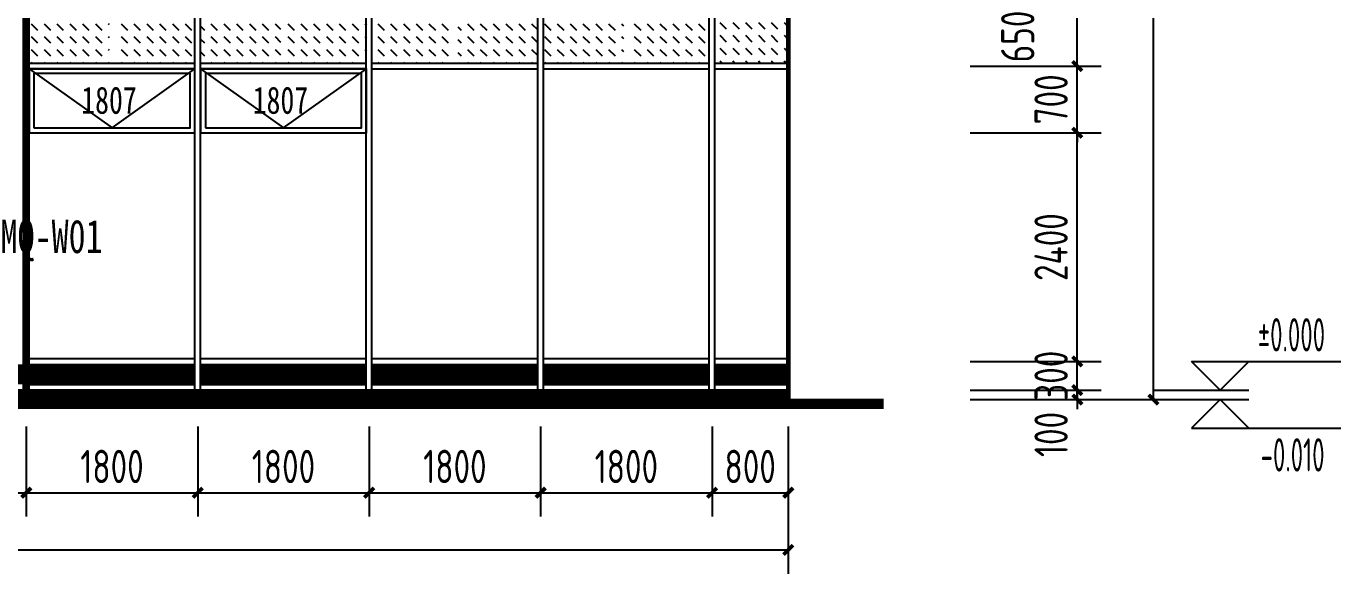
# Model space of a CAD drawing. Extents: x -280168 to 205214, y -148835 to -64913.
# Drawn here: x -178811 to -165012, y -106008 to -100265 of the extents above; entities that cross this region are included whole.
import ezdxf

# ---------------------------------------------------------------- set-up
doc = ezdxf.new("R2010")
doc.units = 0
doc.header["$LTSCALE"] = 1000
doc.header["$MEASUREMENT"] = 0
for name, color, linetype in [('01-标注_尺寸', 124, 'Continuous'), ('01-标注_标高', 200, 'Continuous'), ('01-标注_符号', 200, 'Continuous'), ('02-TEXT_标注', 130, 'Continuous'), ('05-填充_156', 156, 'Continuous'), ('05-填充_18', 18, 'Continuous'), ('A-C_玻璃幕墙', 140, 'Continuous'), ('A-C_窗', 140, 'Continuous'), ('D-铝板', 181, 'Continuous'), ('E-立面轮廓', 241, 'Continuous')]:
    doc.layers.add(name, color=color, linetype=linetype)
doc.layers.add('04-不打印_辅助线', color=165, linetype='Continuous', plot=False)
doc.styles.add('_TCH_DIM', font='ros1.shx', dxfattribs={"width": 0.75, "bigfont": 'jd.shx'})
doc.styles.add('_TCH_DIM_T3', font='ros1.shx', dxfattribs={"width": 0.85, "bigfont": 'jd.shx'})
doc.styles.get("Standard").update_dxf_attribs({"font": 'STXIHEI_0.TTF', "width": 0.75})
doc.dimstyles.new('_TCH_ARCH&&100', dxfattribs={"dimtxt": 350, "dimasz": 100, "dimexe": 250, "dimexo": 300, "dimgap": 100, "dimtad": 1, "dimdec": 0, "dimzin": 0, "dimdsep": 46, "dimtxsty": '_TCH_DIM_T3', "dimblk": 'ARCHTICK', "dimcen": 0.09, "dimclrt": 7, "dimazin": 2, "dimtfac": 1, "dimtdec": 0, "dimtix": 1, "dimtmove": 2, "dimatfit": 3, "dimfxl": 0, "dimtolj": 1, "dimtzin": 0, "dimarcsym": 0})

# ---------------------------------------------------------------- blocks, each defined once
blk = doc.blocks.new('*U615')
at = {"layer": '05-填充_18', "const_width": 210}
blk.add_lwpolyline([(-870, 0), (870, 0)], dxfattribs=at)
at = {"layer": 'A-C_玻璃幕墙'}
for p, q in [((-870, 165), (870, 165)), ((-870, 105), (870, 105)), ((-870, -105), (870, -105)), ((-870, -165), (870, -165))]:
    blk.add_line(p, q, dxfattribs=at)
blk = doc.blocks.new('*U616')
at = {"color": 0, "linetype": 'ByBlock', "lineweight": -2, "transparency": 16777216}
for p in [(0, 0), (1800, 0), (3600, 0), (5400, 0)]:
    blk.add_blockref('*U615', p, dxfattribs=at)
blk = doc.blocks.new('*U605')
at = {"layer": '05-填充_18', "const_width": 210}
blk.add_lwpolyline([(-420, 30), (420, 30)], dxfattribs=at)
blk = doc.blocks.new('*U606')
at = {"color": 0, "linetype": 'ByBlock', "lineweight": -2, "transparency": 16777216}
for p in [(0, 0), (900, 0), (1800, 0), (2700, 0), (3600, 0), (4500, 0), (5400, 0), (6300, 0), (7200, 0)]:
    blk.add_blockref('*U605', p, dxfattribs=at)
blk = doc.blocks.new('*U565')
at = {"layer": 'A-C_玻璃幕墙'}
for p, q in [((-30, -2025), (-30, 2025)), ((30, -2025), (30, 2025))]:
    blk.add_line(p, q, dxfattribs=at)
blk = doc.blocks.new('*U566')
at = {"layer": 'A-C_玻璃幕墙', "color": 0, "linetype": 'ByBlock', "lineweight": -2, "transparency": 16777216}
for p in [(-5400, 0), (-3600, 0), (-1800, 0), (0, 0)]:
    blk.add_blockref('*U565', p, dxfattribs=at)
blk = doc.blocks.new('*U601')
at = {"layer": '05-填充_156'}
h = blk.add_hatch(dxfattribs=at)
h.set_pattern_fill('DASH', color=256, scale=100, angle=315)
h.set_pattern_definition([(315, (-156128.72, 163512.89), (134.70384, -3e-14), [95.25, -95.25])])
h.paths.add_polyline_path([(-420, 310), (420, 310), (420, -310), (-420, -310)])
blk = doc.blocks.new('*U602')
at = {"color": 0, "linetype": 'ByBlock', "lineweight": -2, "transparency": 16777216}
for p in [(0, 0), (900, 0), (1800, 0), (2700, 0), (3600, 0), (4500, 0), (5400, 0), (6300, 0)]:
    blk.add_blockref('*U601', p, dxfattribs=at)
blk = doc.blocks.new('*U567')
at = {"layer": '05-填充_18', "const_width": 60}
blk.add_lwpolyline([(0, -2025), (0, 2025)], dxfattribs=at)
at = {"layer": 'D-铝板'}
for p, q in [((-30, -2025), (-30, 2025)), ((30, -2025), (30, 2025))]:
    blk.add_line(p, q, dxfattribs=at)
blk = doc.blocks.new('*U568')
at = {"layer": 'D-铝板', "color": 0, "linetype": 'ByBlock', "lineweight": -2, "transparency": 16777216}
for p in [(0, 0), (900, 0), (1800, 0), (2700, 0), (3600, 0), (4500, 0), (5400, 0), (6300, 0), (7200, 0), (8100, 0)]:
    blk.add_blockref('*U567', p, dxfattribs=at)
blk = doc.blocks.new('A$C649D47EF')
for points in [[(-1735, 0), (5, 0), (5, 670), (-1735, 670)], [(-1685, 50), (-45, 50), (-45, 620), (-1685, 620)]]:
    blk.add_lwpolyline(points, close=True)
for points in [[(-1735, 670), (-865, 50)], [(-865, 50), (5, 670)]]:
    blk.add_lwpolyline(points)
at = {"layer": '04-不打印_辅助线', "width": 0.75}
blk.add_text('1807', height=285.4, dxfattribs=at).set_placement((-1188, 199))
blk = doc.blocks.new('*U613')
at = {"layer": 'A-C_窗'}
blk.add_blockref('A$C649D47EF', (865, -335), dxfattribs=at)
blk = doc.blocks.new('*U614')
at = {"color": 0, "linetype": 'ByBlock', "lineweight": -2, "transparency": 16777216}
for p in [(0, 0), (1800, 0)]:
    blk.add_blockref('*U613', p, dxfattribs=at)
blk = doc.blocks.new('*U617')
at = {"layer": 'A-C_玻璃幕墙'}
for p, q in [((-870, 30), (870, 30)), ((-870, -30), (870, -30))]:
    blk.add_line(p, q, dxfattribs=at)
blk = doc.blocks.new('*U618')
at = {"color": 0, "linetype": 'ByBlock', "lineweight": -2, "transparency": 16777216}
for p in [(0, 0), (1800, 0), (3600, 0), (5400, 0)]:
    blk.add_blockref('*U617', p, dxfattribs=at)
blk = doc.blocks.new('_ArchTick')
at = {"color": 0, "linetype": 'ByBlock', "const_width": 0.4}
blk.add_lwpolyline([(-0.5, -0.5), (0.5, 0.5)], dxfattribs=at)
blk = doc.blocks.new('*D1095')
at = {"layer": '01-标注_尺寸', "color": 0, "lineweight": -2, "transparency": 16777216}
for p, q in [((-171611, -104465), (-171611, -105408)), ((-170811, -104465), (-170811, -105408)), ((-171611, -105158), (-170811, -105158))]:
    blk.add_line(p, q, dxfattribs=at)
at = {"layer": 'Defpoints', "color": 0, "transparency": 16777216}
for p in [(-171611, -104165), (-170811, -104165), (-170811, -105158)]:
    blk.add_point(p, dxfattribs=at)
at = {"layer": '01-标注_尺寸', "color": 0, "lineweight": -2, "transparency": 16777216, "xscale": 100, "yscale": 100, "zscale": 100, "rotation": 180}
blk.add_blockref('_ArchTick', (-171611, -105158), dxfattribs=at)
at = {"layer": '01-标注_尺寸', "color": 0, "lineweight": -2, "transparency": 16777216, "xscale": 100, "yscale": 100, "zscale": 100}
blk.add_blockref('_ArchTick', (-170811, -105158), dxfattribs=at)
at = {"layer": '01-标注_尺寸', "color": 7, "transparency": 16777216, "insert": (-171211, -104883), "char_height": 350, "attachment_point": 5, "style": '_TCH_DIM_T3'}
blk.add_mtext('\\A1;800', dxfattribs=at)
blk = doc.blocks.new('*D1096')
at = {"layer": '01-标注_尺寸', "color": 0, "lineweight": -2, "transparency": 16777216}
for p, q in [((-173411, -104465), (-173411, -105408)), ((-171611, -104465), (-171611, -105408)), ((-173411, -105158), (-171611, -105158))]:
    blk.add_line(p, q, dxfattribs=at)
at = {"layer": 'Defpoints', "color": 0, "transparency": 16777216}
for p in [(-173411, -104165), (-171611, -104165), (-171611, -105158)]:
    blk.add_point(p, dxfattribs=at)
at = {"layer": '01-标注_尺寸', "color": 0, "lineweight": -2, "transparency": 16777216, "xscale": 100, "yscale": 100, "zscale": 100, "rotation": 180}
blk.add_blockref('_ArchTick', (-173411, -105158), dxfattribs=at)
at = {"layer": '01-标注_尺寸', "color": 0, "lineweight": -2, "transparency": 16777216, "xscale": 100, "yscale": 100, "zscale": 100}
blk.add_blockref('_ArchTick', (-171611, -105158), dxfattribs=at)
at = {"layer": '01-标注_尺寸', "color": 7, "transparency": 16777216, "insert": (-172511, -104883), "char_height": 350, "attachment_point": 5, "style": '_TCH_DIM_T3'}
blk.add_mtext('\\A1;1800', dxfattribs=at)
blk = doc.blocks.new('*D1097')
at = {"layer": '01-标注_尺寸', "color": 0, "lineweight": -2, "transparency": 16777216}
for p, q in [((-175211, -104465), (-175211, -105408)), ((-173411, -104465), (-173411, -105408)), ((-175211, -105158), (-173411, -105158))]:
    blk.add_line(p, q, dxfattribs=at)
at = {"layer": 'Defpoints', "color": 0, "transparency": 16777216}
for p in [(-175211, -104165), (-173411, -104165), (-173411, -105158)]:
    blk.add_point(p, dxfattribs=at)
at = {"layer": '01-标注_尺寸', "color": 0, "lineweight": -2, "transparency": 16777216, "xscale": 100, "yscale": 100, "zscale": 100, "rotation": 180}
blk.add_blockref('_ArchTick', (-175211, -105158), dxfattribs=at)
at = {"layer": '01-标注_尺寸', "color": 0, "lineweight": -2, "transparency": 16777216, "xscale": 100, "yscale": 100, "zscale": 100}
blk.add_blockref('_ArchTick', (-173411, -105158), dxfattribs=at)
at = {"layer": '01-标注_尺寸', "color": 7, "transparency": 16777216, "insert": (-174311, -104883), "char_height": 350, "attachment_point": 5, "style": '_TCH_DIM_T3'}
blk.add_mtext('\\A1;1800', dxfattribs=at)
blk = doc.blocks.new('*D1098')
at = {"layer": '01-标注_尺寸', "color": 0, "lineweight": -2, "transparency": 16777216}
for p, q in [((-177011, -104465), (-177011, -105408)), ((-175211, -104465), (-175211, -105408)), ((-177011, -105158), (-175211, -105158))]:
    blk.add_line(p, q, dxfattribs=at)
at = {"layer": 'Defpoints', "color": 0, "transparency": 16777216}
for p in [(-177011, -104165), (-175211, -104165), (-175211, -105158)]:
    blk.add_point(p, dxfattribs=at)
at = {"layer": '01-标注_尺寸', "color": 0, "lineweight": -2, "transparency": 16777216, "xscale": 100, "yscale": 100, "zscale": 100, "rotation": 180}
blk.add_blockref('_ArchTick', (-177011, -105158), dxfattribs=at)
at = {"layer": '01-标注_尺寸', "color": 0, "lineweight": -2, "transparency": 16777216, "xscale": 100, "yscale": 100, "zscale": 100}
blk.add_blockref('_ArchTick', (-175211, -105158), dxfattribs=at)
at = {"layer": '01-标注_尺寸', "color": 7, "transparency": 16777216, "insert": (-176111, -104883), "char_height": 350, "attachment_point": 5, "style": '_TCH_DIM_T3'}
blk.add_mtext('\\A1;1800', dxfattribs=at)
blk = doc.blocks.new('*D1099')
at = {"layer": '01-标注_尺寸', "color": 0, "lineweight": -2, "transparency": 16777216}
for p, q in [((-178811, -104465), (-178811, -105408)), ((-177011, -104465), (-177011, -105408)), ((-178811, -105158), (-177011, -105158))]:
    blk.add_line(p, q, dxfattribs=at)
at = {"layer": 'Defpoints', "color": 0, "transparency": 16777216}
for p in [(-178811, -104165), (-177011, -104165), (-177011, -105158)]:
    blk.add_point(p, dxfattribs=at)
at = {"layer": '01-标注_尺寸', "color": 0, "lineweight": -2, "transparency": 16777216, "xscale": 100, "yscale": 100, "zscale": 100, "rotation": 180}
blk.add_blockref('_ArchTick', (-178811, -105158), dxfattribs=at)
at = {"layer": '01-标注_尺寸', "color": 0, "lineweight": -2, "transparency": 16777216, "xscale": 100, "yscale": 100, "zscale": 100}
blk.add_blockref('_ArchTick', (-177011, -105158), dxfattribs=at)
at = {"layer": '01-标注_尺寸', "color": 7, "transparency": 16777216, "insert": (-177911, -104883), "char_height": 350, "attachment_point": 5, "style": '_TCH_DIM_T3'}
blk.add_mtext('\\A1;1800', dxfattribs=at)
blk = doc.blocks.new('*D1100')
at = {"layer": '01-标注_尺寸', "color": 0, "lineweight": -2, "transparency": 16777216}
for p, q in [((-179711, -104465), (-179711, -105408)), ((-178811, -104465), (-178811, -105408)), ((-179711, -105158), (-178811, -105158))]:
    blk.add_line(p, q, dxfattribs=at)
at = {"layer": 'Defpoints', "color": 0, "transparency": 16777216}
for p in [(-179711, -104165), (-178811, -104165), (-178811, -105158)]:
    blk.add_point(p, dxfattribs=at)
at = {"layer": '01-标注_尺寸', "color": 0, "lineweight": -2, "transparency": 16777216, "xscale": 100, "yscale": 100, "zscale": 100, "rotation": 180}
blk.add_blockref('_ArchTick', (-179711, -105158), dxfattribs=at)
at = {"layer": '01-标注_尺寸', "color": 0, "lineweight": -2, "transparency": 16777216, "xscale": 100, "yscale": 100, "zscale": 100}
blk.add_blockref('_ArchTick', (-178811, -105158), dxfattribs=at)
at = {"layer": '01-标注_尺寸', "color": 7, "transparency": 16777216, "insert": (-179261, -104883), "char_height": 350, "attachment_point": 5, "style": '_TCH_DIM_T3'}
blk.add_mtext('\\A1;900', dxfattribs=at)
blk = doc.blocks.new('*D1141')
at = {"layer": '01-标注_尺寸', "color": 0, "lineweight": -2, "transparency": 16777216}
for p, q in [((-167777, -104081), (-167777, -103981)), ((-168903, -104081), (-167527, -104081)), ((-168903, -104181), (-167527, -104181)), ((-167777, -104181), (-167777, -104081)), ((-167777, -104181), (-167777, -104281))]:
    blk.add_line(p, q, dxfattribs=at)
at = {"layer": 'Defpoints', "color": 0, "transparency": 16777216}
for p in [(-169203, -104081), (-169203, -104181), (-167777, -104081)]:
    blk.add_point(p, dxfattribs=at)
at = {"layer": '01-标注_尺寸', "color": 0, "lineweight": -2, "transparency": 16777216, "xscale": 100, "yscale": 100, "zscale": 100}
for p, rotation in [((-167777, -104081), 270), ((-167777, -104181), 90)]:
    blk.add_blockref('_ArchTick', p, dxfattribs=dict(at, rotation=rotation))
at = {"layer": '01-标注_尺寸', "color": 7, "transparency": 16777216, "insert": (-168052, -104547), "char_height": 350, "attachment_point": 5, "rotation": 90, "style": '_TCH_DIM_T3'}
blk.add_mtext('\\A1;100', dxfattribs=at)
blk = doc.blocks.new('*D1142')
at = {"layer": '01-标注_尺寸', "color": 0, "lineweight": -2, "transparency": 16777216}
for p, q in [((-167777, -103781), (-167777, -103681)), ((-168903, -103781), (-167527, -103781)), ((-167777, -104081), (-167777, -103781)), ((-168903, -104081), (-167527, -104081)), ((-167777, -104081), (-167777, -104181))]:
    blk.add_line(p, q, dxfattribs=at)
at = {"layer": 'Defpoints', "color": 0, "transparency": 16777216}
for p in [(-169203, -103781), (-167777, -103781), (-169203, -104081)]:
    blk.add_point(p, dxfattribs=at)
at = {"layer": '01-标注_尺寸', "color": 0, "lineweight": -2, "transparency": 16777216, "xscale": 100, "yscale": 100, "zscale": 100}
for p, rotation in [((-167777, -103781), 270), ((-167777, -104081), 90)]:
    blk.add_blockref('_ArchTick', p, dxfattribs=dict(at, rotation=rotation))
at = {"layer": '01-标注_尺寸', "color": 7, "transparency": 16777216, "insert": (-168052, -103931), "char_height": 350, "attachment_point": 5, "rotation": 90, "style": '_TCH_DIM_T3'}
blk.add_mtext('\\A1;300', dxfattribs=at)
blk = doc.blocks.new('*D1143')
at = {"layer": '01-标注_尺寸', "color": 0, "lineweight": -2, "transparency": 16777216}
for p, q in [((-168903, -101381), (-167527, -101381)), ((-167777, -103781), (-167777, -101381)), ((-168903, -103781), (-167527, -103781))]:
    blk.add_line(p, q, dxfattribs=at)
at = {"layer": 'Defpoints', "color": 0, "transparency": 16777216}
for p in [(-169203, -101381), (-167777, -101381), (-169203, -103781)]:
    blk.add_point(p, dxfattribs=at)
at = {"layer": '01-标注_尺寸', "color": 0, "lineweight": -2, "transparency": 16777216, "xscale": 100, "yscale": 100, "zscale": 100}
for p, rotation in [((-167777, -101381), 90), ((-167777, -103781), 270)]:
    blk.add_blockref('_ArchTick', p, dxfattribs=dict(at, rotation=rotation))
at = {"layer": '01-标注_尺寸', "color": 7, "transparency": 16777216, "insert": (-168052, -102581), "char_height": 350, "attachment_point": 5, "rotation": 90, "style": '_TCH_DIM_T3'}
blk.add_mtext('\\A1;2400', dxfattribs=at)
blk = doc.blocks.new('*D1144')
at = {"layer": '01-标注_尺寸', "color": 0, "lineweight": -2, "transparency": 16777216}
for p, q in [((-167777, -100681), (-167777, -100581)), ((-168903, -100681), (-167527, -100681)), ((-167777, -101381), (-167777, -100681)), ((-168903, -101381), (-167527, -101381)), ((-167777, -101381), (-167777, -101481))]:
    blk.add_line(p, q, dxfattribs=at)
at = {"layer": 'Defpoints', "color": 0, "transparency": 16777216}
for p in [(-169203, -100681), (-167777, -100681), (-169203, -101381)]:
    blk.add_point(p, dxfattribs=at)
at = {"layer": '01-标注_尺寸', "color": 0, "lineweight": -2, "transparency": 16777216, "xscale": 100, "yscale": 100, "zscale": 100}
for p, rotation in [((-167777, -100681), 270), ((-167777, -101381), 90)]:
    blk.add_blockref('_ArchTick', p, dxfattribs=dict(at, rotation=rotation))
at = {"layer": '01-标注_尺寸', "color": 7, "transparency": 16777216, "insert": (-168052, -101031), "char_height": 350, "attachment_point": 5, "rotation": 90, "style": '_TCH_DIM_T3'}
blk.add_mtext('\\A1;700', dxfattribs=at)
blk = doc.blocks.new('*D1145')
at = {"layer": '01-标注_尺寸', "color": 0, "lineweight": -2, "transparency": 16777216}
for p, q in [((-168903, -100031), (-167527, -100031)), ((-167777, -100681), (-167777, -100031)), ((-168903, -100681), (-167527, -100681))]:
    blk.add_line(p, q, dxfattribs=at)
at = {"layer": 'Defpoints', "color": 0, "transparency": 16777216}
for p in [(-169203, -100031), (-167777, -100031), (-169203, -100681)]:
    blk.add_point(p, dxfattribs=at)
at = {"layer": '01-标注_尺寸', "color": 0, "lineweight": -2, "transparency": 16777216, "xscale": 100, "yscale": 100, "zscale": 100}
for p, rotation in [((-167777, -100031), 90), ((-167777, -100681), 270)]:
    blk.add_blockref('_ArchTick', p, dxfattribs=dict(at, rotation=rotation))
at = {"layer": '01-标注_尺寸', "color": 7, "transparency": 16777216, "insert": (-168402, -100371), "char_height": 350, "attachment_point": 5, "rotation": 90, "style": '_TCH_DIM_T3'}
blk.add_mtext('\\A1;650', dxfattribs=at)
blk = doc.blocks.new('*D1154')
at = {"layer": '01-标注_尺寸', "color": 0, "lineweight": -2, "transparency": 16777216}
for p, q in [((-168103, -92181), (-166727, -92181)), ((-166977, -104181), (-166977, -92181)), ((-168103, -104181), (-166727, -104181))]:
    blk.add_line(p, q, dxfattribs=at)
at = {"layer": 'Defpoints', "color": 0, "transparency": 16777216}
for p in [(-168403, -92181), (-166977, -92181), (-168403, -104181)]:
    blk.add_point(p, dxfattribs=at)
at = {"layer": '01-标注_尺寸', "color": 0, "lineweight": -2, "transparency": 16777216, "xscale": 100, "yscale": 100, "zscale": 100}
for p, rotation in [((-166977, -92181), 90), ((-166977, -104181), 270)]:
    blk.add_blockref('_ArchTick', p, dxfattribs=dict(at, rotation=rotation))
at = {"layer": '01-标注_尺寸', "color": 7, "transparency": 16777216, "insert": (-167252, -98181), "char_height": 350, "attachment_point": 5, "rotation": 90, "style": '_TCH_DIM_T3'}
blk.add_mtext('\\A1;12000', dxfattribs=at)
blk = doc.blocks.new('*D1168')
at = {"layer": '01-标注_尺寸', "color": 0, "lineweight": -2, "transparency": 16777216}
for p, q in [((-188011, -105065), (-188011, -106008)), ((-170811, -105065), (-170811, -106008)), ((-188011, -105758), (-170811, -105758))]:
    blk.add_line(p, q, dxfattribs=at)
at = {"layer": 'Defpoints', "color": 0, "transparency": 16777216}
for p in [(-188011, -104765), (-170811, -104765), (-170811, -105758)]:
    blk.add_point(p, dxfattribs=at)
at = {"layer": '01-标注_尺寸', "color": 0, "lineweight": -2, "transparency": 16777216, "xscale": 100, "yscale": 100, "zscale": 100, "rotation": 180}
blk.add_blockref('_ArchTick', (-188011, -105758), dxfattribs=at)
at = {"layer": '01-标注_尺寸', "color": 0, "lineweight": -2, "transparency": 16777216, "xscale": 100, "yscale": 100, "zscale": 100}
blk.add_blockref('_ArchTick', (-170811, -105758), dxfattribs=at)
at = {"layer": '01-标注_尺寸', "color": 7, "transparency": 16777216, "insert": (-179411, -105483), "char_height": 350, "attachment_point": 5, "style": '_TCH_DIM_T3'}
blk.add_mtext('\\A1;17200', dxfattribs=at)

msp = doc.modelspace()

# ---------------------------------------------------------------- hatches: boundary and pattern name
at = {"layer": '05-填充_156'}
h = msp.add_hatch(dxfattribs=at)
h.set_pattern_fill('DASH', color=256, scale=100, angle=315)
h.set_pattern_definition([(315, (-328189.57, 63171.63), (134.70384, -3e-14), [95.25, -95.25])])
h.paths.add_polyline_path([(-171581.6, -100031.3), (-170810.9, -100031.3), (-170810.9, -100651.3), (-171581.6, -100651.3)])

# ---------------------------------------------------------------- linework, layer by layer
at = {"layer": '01-标注_标高'}
for p, q in [((-166276.5, -104081.3), (-166576.5, -103781.3)), ((-166576.5, -103781.3), (-165011.5, -103781.3)), ((-166276.5, -104081.3), (-165976.5, -103781.3)), ((-166976.5, -104081.3), (-165976.5, -104081.3)), ((-166976.5, -104181.3), (-165976.5, -104181.3)), ((-166276.5, -104181.3), (-166576.5, -104481.3)), ((-166276.5, -104181.3), (-165976.5, -104481.3)), ((-166576.5, -104481.3), (-165011.5, -104481.3))]:
    msp.add_line(p, q, dxfattribs=at)
at = {"layer": '05-填充_18'}
for points, const_width in [([(-171581.6, -103916.3), (-170810.9, -103916.3)], 210), ([(-188010.9, -104131.3), (-170810.9, -104131.3)], 100)]:
    msp.add_lwpolyline(points, dxfattribs=dict(at, const_width=const_width))
at = {"layer": 'A-C_玻璃幕墙'}
for p, q in [((-171581.6, -100651.3), (-170810.9, -100651.3)), ((-171581.6, -100711.3), (-170810.9, -100711.3)), ((-171581.6, -103751.3), (-170810.9, -103751.3)), ((-171581.6, -103811.3), (-170810.9, -103811.3)), ((-171581.6, -104021.3), (-170810.9, -104021.3)), ((-170810.9, -104081.3), (-188010.9, -104081.3)), ((-171581.6, -104081.3), (-170810.9, -104081.3))]:
    msp.add_line(p, q, dxfattribs=at)
at = {"layer": 'E-立面轮廓'}
msp.add_line((-188310.9, -104181.3), (-169810.9, -104181.3), dxfattribs=at)
for points, const_width in [([(-188010.9, -104181.3), (-188010.9, -93381.3), (-169810.9, -92181.3), (-169810.9, -100061.3), (-170810.9, -100061.3), (-170810.9, -104181.3), (-170810.9, -104181.3)], 50), ([(-188310.9, -104231.3), (-169810.9, -104231.3)], 100)]:
    msp.add_lwpolyline(points, dxfattribs=dict(at, const_width=const_width))

# ---------------------------------------------------------------- block references
for name, p in [('*U602', (-178360.9, -100341.3)), ('*U618', (-177910.9, -100681.3)), ('*U614', (-177910.9, -101046.3)), ('*U616', (-177910.9, -103916.3)), ('*U606', (-186460.9, -103946.3))]:
    msp.add_blockref(name, p)
at = {"layer": 'A-C_玻璃幕墙'}
msp.add_blockref('*U566', (-171611.6, -102056.3), dxfattribs=at)
at = {"layer": 'D-铝板'}
msp.add_blockref('*U568', (-186910.9, -102056.3), dxfattribs=at)

# ---------------------------------------------------------------- texts
at = {"layer": '01-标注_符号', "color": 7, "width": 0.75}
msp.add_text('MQ-W01', height=350, dxfattribs=at).set_placement((-179080.8, -102643.3))
at = {"layer": '02-TEXT_标注', "style": '_TCH_DIM', "width": 0.6375}
for s, p in [('%%P0.000', (-165881.9, -103676.3)), ('-0.010', (-165852.2, -104936.3))]:
    msp.add_text(s, height=350, dxfattribs=at).set_placement(p)

# ---------------------------------------------------------------- dimensions: what is measured, and where the dimension line sits
at = {"layer": '01-标注_尺寸'}
for p1, p2, distance, picture, middle in [((-168402.7, -104181.3), (-168402.7, -92181.3), -1426.2, '*D1154', (-167251.5, -98181.3)), ((-169202.7, -101381.3), (-169202.7, -100681.3), -1426.2, '*D1144', (-168051.5, -101031.3)), ((-169202.7, -103781.3), (-169202.7, -101381.3), -1426.2, '*D1143', (-168051.5, -102581.3)), ((-169202.7, -104081.3), (-169202.7, -103781.3), -1426.2, '*D1142', (-168051.5, -103931.3)), ((-179710.9, -104164.9), (-178810.9, -104164.9), -992.9, '*D1100', (-179260.9, -104882.8)), ((-178810.9, -104164.9), (-177010.9, -104164.9), -992.9, '*D1099', (-177910.9, -104882.8)), ((-177010.9, -104164.9), (-175210.9, -104164.9), -992.9, '*D1098', (-176110.9, -104882.8)), ((-175210.9, -104164.9), (-173410.9, -104164.9), -992.9, '*D1097', (-174310.9, -104882.8)), ((-173410.9, -104164.9), (-171610.9, -104164.9), -992.9, '*D1096', (-172510.9, -104882.8)), ((-171610.9, -104164.9), (-170810.9, -104164.9), -992.9, '*D1095', (-171210.9, -104882.8)), ((-188010.9, -104764.9), (-170810.9, -104764.9), -992.9, '*D1168', (-179410.9, -105482.8))]:
    dim = msp.add_aligned_dim(p1=p1, p2=p2, distance=distance, dimstyle='_TCH_ARCH&&100', dxfattribs=at)
    dim.commit()
    dim.dimension.update_dxf_attribs({"geometry": picture, "text_midpoint": middle})
for base, p1, p2, picture, middle in [((-167776.5, -100031.3), (-169202.7, -100681.3), (-169202.7, -100031.3), '*D1145', (-168401.5, -100371.3)), ((-167776.5, -104081.3), (-169202.7, -104181.3), (-169202.7, -104081.3), '*D1141', (-168051.5, -104546.9))]:
    dim = msp.add_linear_dim(base=base, p1=p1, p2=p2, angle=90, dimstyle='_TCH_ARCH&&100', dxfattribs=at)
    dim.commit()
    dim.dimension.update_dxf_attribs({"geometry": picture, "text_midpoint": middle, "dimtype": 161})

doc.saveas('drawing.dxf')
